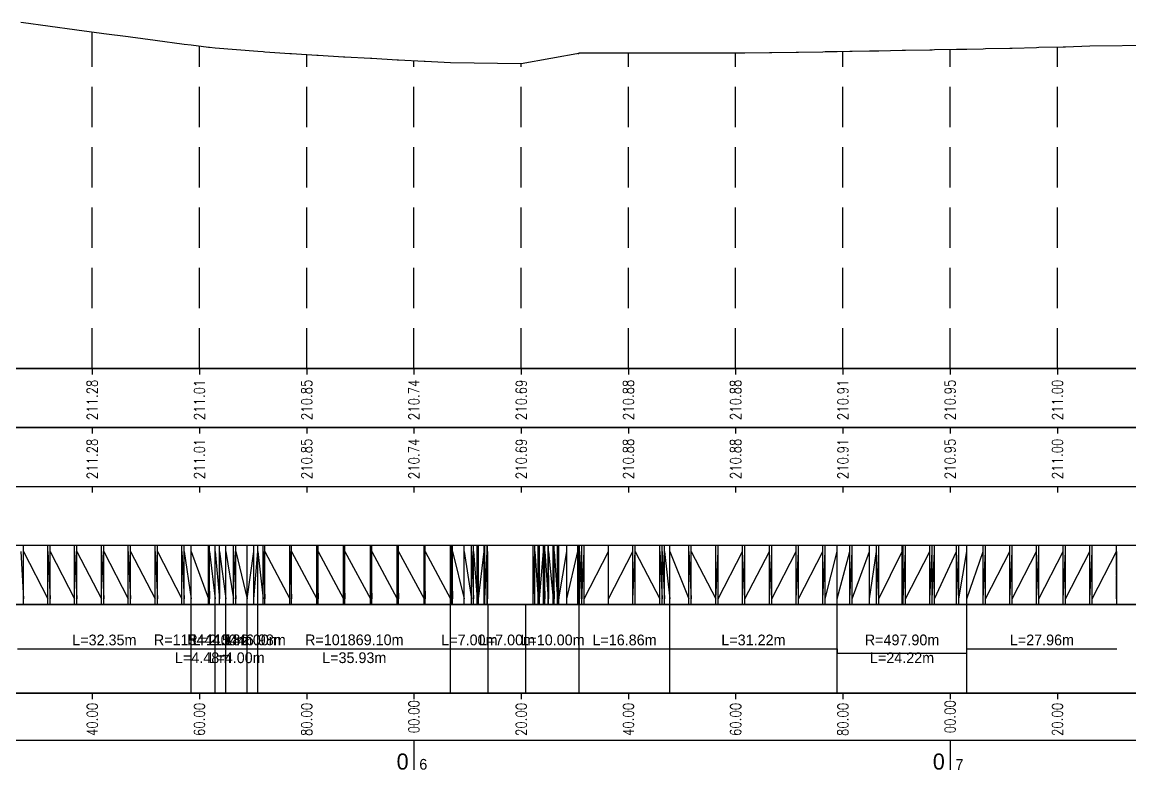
# Model space of a CAD drawing. Header units: metres. Extents: x 7399493 to 7407015, y 5696902 to 5712236.
# Drawn here: x 7406079.7 to 7406286.3, y 5697660.7 to 5697800 of the extents above; entities that cross this region are included whole.
import ezdxf

# ---------------------------------------------------------------- set-up
doc = ezdxf.new("R2010")
doc.units = ezdxf.units.M
doc.linetypes.add('DASHED', pattern=[0.75, 0.5, -0.25])
doc.layers.add('pomoc', color=140, linetype='Continuous')
doc.layers.add('PR_istniejacy_teren', color=7, linetype='Continuous')
doc.styles.add('simplex 0.80', font='simplex.shx', dxfattribs={"width": 0.8})

msp = doc.modelspace()

# ---------------------------------------------------------------- linework, layer by layer
at = {"layer": 'pomoc', "color": 7, "linetype": 'DASHED', "lineweight": -3, "ltscale": 15}
for p, q in [((7406092.81, 5697735.47), (7406092.81, 5697798.23)), ((7406112.81, 5697735.47), (7406112.81, 5697795.61)), ((7406232.81, 5697735.47), (7406232.81, 5697794.58)), ((7406252.81, 5697735.47), (7406252.81, 5697794.95)), ((7406272.81, 5697735.47), (7406272.81, 5697795.42)), ((7406132.81, 5697735.47), (7406132.81, 5697794.01)), ((7406152.81, 5697735.47), (7406152.81, 5697792.86)), ((7406192.81, 5697735.47), (7406192.81, 5697794.29)), ((7406212.81, 5697735.47), (7406212.81, 5697794.31)), ((7406172.81, 5697735.47), (7406172.81, 5697792.33))]:
    msp.add_line(p, q, dxfattribs=at)
at = {"layer": 'pomoc', "color": 7, "linetype": 'Continuous', "lineweight": -3}
for p, q in [((7405872.81, 5697735.47), (7406292.81, 5697735.47)), ((7406092.81, 5697724.47), (7406092.81, 5697723.37)), ((7406112.81, 5697724.47), (7406112.81, 5697723.37)), ((7406132.81, 5697724.47), (7406132.81, 5697723.37)), ((7406152.81, 5697724.47), (7406152.81, 5697723.37)), ((7406172.81, 5697724.47), (7406172.81, 5697723.37)), ((7406192.81, 5697724.47), (7406192.81, 5697723.37)), ((7406212.81, 5697724.47), (7406212.81, 5697723.37)), ((7406232.81, 5697724.47), (7406232.81, 5697723.37)), ((7406252.81, 5697724.47), (7406252.81, 5697723.37)), ((7406272.81, 5697724.47), (7406272.81, 5697723.37)), ((7406092.81, 5697713.47), (7406092.81, 5697712.37)), ((7406112.81, 5697713.47), (7406112.81, 5697712.37)), ((7406132.81, 5697713.47), (7406132.81, 5697712.37)), ((7406152.81, 5697713.47), (7406152.81, 5697712.37)), ((7406172.81, 5697713.47), (7406172.81, 5697712.37)), ((7406192.81, 5697713.47), (7406192.81, 5697712.37)), ((7406212.81, 5697713.47), (7406212.81, 5697712.37)), ((7406232.81, 5697713.47), (7406232.81, 5697712.37)), ((7406252.81, 5697713.47), (7406252.81, 5697712.37)), ((7406272.81, 5697713.47), (7406272.81, 5697712.37)), ((7406092.81, 5697674.97), (7406092.81, 5697673.87)), ((7406112.81, 5697674.97), (7406112.81, 5697673.87)), ((7406132.81, 5697674.97), (7406132.81, 5697673.87)), ((7406152.81, 5697674.97), (7406152.81, 5697673.87)), ((7406172.81, 5697674.97), (7406172.81, 5697673.87)), ((7406192.81, 5697674.97), (7406192.81, 5697673.87)), ((7406212.81, 5697674.97), (7406212.81, 5697673.87)), ((7406232.81, 5697674.97), (7406232.81, 5697673.87)), ((7406252.81, 5697674.97), (7406252.81, 5697673.87)), ((7406272.81, 5697674.97), (7406272.81, 5697673.87)), ((7406152.81, 5697666.17), (7406152.81, 5697660.67)), ((7406252.81, 5697666.17), (7406252.81, 5697660.67))]:
    msp.add_line(p, q, dxfattribs=at)
at = {"layer": 'pomoc', "color": 1, "linetype": 'Continuous', "lineweight": -3}
for p, q in [((7406092.81, 5697735.47), (7406092.81, 5697734.37)), ((7406112.81, 5697735.47), (7406112.81, 5697734.37)), ((7406132.81, 5697735.47), (7406132.81, 5697734.37)), ((7406152.81, 5697735.47), (7406152.81, 5697734.37)), ((7406172.81, 5697735.47), (7406172.81, 5697734.37)), ((7406192.81, 5697735.47), (7406192.81, 5697734.37)), ((7406212.81, 5697735.47), (7406212.81, 5697734.37)), ((7406232.81, 5697735.47), (7406232.81, 5697734.37)), ((7406252.81, 5697735.47), (7406252.81, 5697734.37)), ((7406272.81, 5697735.47), (7406272.81, 5697734.37)), ((7406092.81, 5697713.47), (7406092.81, 5697712.37)), ((7406112.81, 5697713.47), (7406112.81, 5697712.37)), ((7406132.81, 5697713.47), (7406132.81, 5697712.37)), ((7406152.81, 5697713.47), (7406152.81, 5697712.37)), ((7406172.81, 5697713.47), (7406172.81, 5697712.37)), ((7406192.81, 5697713.47), (7406192.81, 5697712.37)), ((7406212.81, 5697713.47), (7406212.81, 5697712.37)), ((7406232.81, 5697713.47), (7406232.81, 5697712.37)), ((7406252.81, 5697713.47), (7406252.81, 5697712.37)), ((7406272.81, 5697713.47), (7406272.81, 5697712.37)), ((7406079.96, 5697691.47), (7406079.96, 5697702.47)), ((7406084.52, 5697691.47), (7406084.52, 5697702.47)), ((7406084.96, 5697691.47), (7406084.96, 5697702.47)), ((7406089.52, 5697691.47), (7406089.52, 5697702.47)), ((7406089.96, 5697691.47), (7406089.96, 5697702.47)), ((7406094.52, 5697691.47), (7406094.52, 5697702.47)), ((7406094.96, 5697691.47), (7406094.96, 5697702.47)), ((7406099.52, 5697691.47), (7406099.52, 5697702.47)), ((7406099.96, 5697691.47), (7406099.96, 5697702.47)), ((7406104.52, 5697691.47), (7406104.52, 5697702.47)), ((7406104.96, 5697691.47), (7406104.96, 5697702.47)), ((7406109.52, 5697691.47), (7406109.52, 5697702.47)), ((7406109.96, 5697691.47), (7406109.96, 5697702.47)), ((7406111.24, 5697691.47), (7406111.24, 5697702.47)), ((7406114.52, 5697691.47), (7406114.52, 5697702.47)), ((7406114.68, 5697691.47), (7406114.68, 5697702.47)), ((7406115.72, 5697691.47), (7406115.72, 5697702.47)), ((7406116.52, 5697691.47), (7406116.52, 5697702.47)), ((7406116.55, 5697691.47), (7406116.55, 5697702.47)), ((7406116.56, 5697691.47), (7406116.56, 5697702.47)), ((7406117.72, 5697691.47), (7406117.72, 5697702.47)), ((7406119.18, 5697691.47), (7406119.18, 5697702.47)), ((7406119.62, 5697691.47), (7406119.62, 5697702.47)), ((7406121.72, 5697691.47), (7406121.72, 5697702.47)), ((7406122.92, 5697691.47), (7406122.92, 5697702.47)), ((7406123.72, 5697691.47), (7406123.72, 5697702.47)), ((7406124.66, 5697691.47), (7406124.66, 5697702.47)), ((7406124.98, 5697691.47), (7406124.98, 5697702.47)), ((7406129.67, 5697691.47), (7406129.67, 5697702.47)), ((7406129.96, 5697691.47), (7406129.96, 5697702.47)), ((7406134.68, 5697691.47), (7406134.68, 5697702.47)), ((7406134.95, 5697691.47), (7406134.95, 5697702.47)), ((7406139.68, 5697691.47), (7406139.68, 5697702.47)), ((7406139.94, 5697691.47), (7406139.94, 5697702.47)), ((7406144.69, 5697691.47), (7406144.69, 5697702.47)), ((7406144.93, 5697691.47), (7406144.93, 5697702.47)), ((7406149.7, 5697691.47), (7406149.7, 5697702.47)), ((7406149.92, 5697691.47), (7406149.92, 5697702.47)), ((7406154.7, 5697691.47), (7406154.7, 5697702.47)), ((7406154.91, 5697691.47), (7406154.91, 5697702.47)), ((7406159.65, 5697691.47), (7406159.65, 5697702.47)), ((7406159.72, 5697691.47), (7406159.72, 5697702.47)), ((7406159.84, 5697691.47), (7406159.84, 5697702.47)), ((7406160, 5697691.47), (7406160, 5697702.47)), ((7406162.18, 5697691.47), (7406162.18, 5697702.47)), ((7406163.56, 5697691.47), (7406163.56, 5697702.47)), ((7406163.91, 5697691.47), (7406163.91, 5697702.47)), ((7406164.6, 5697691.47), (7406164.6, 5697702.47)), ((7406164.85, 5697691.47), (7406164.85, 5697702.47)), ((7406165.9, 5697691.47), (7406165.9, 5697702.47)), ((7406165.91, 5697691.47), (7406165.91, 5697702.47)), ((7406166.05, 5697691.47), (7406166.05, 5697702.47)), ((7406166.47, 5697691.47), (7406166.47, 5697702.47)), ((7406166.52, 5697691.47), (7406166.52, 5697702.47)), ((7406166.53, 5697691.47), (7406166.53, 5697702.47)), ((7406175.07, 5697691.47), (7406175.07, 5697702.47)), ((7406175.34, 5697691.47), (7406175.34, 5697702.47)), ((7406175.95, 5697691.47), (7406175.95, 5697702.47)), ((7406176.21, 5697691.47), (7406176.21, 5697702.47)), ((7406177, 5697691.47), (7406177, 5697702.47)), ((7406177.03, 5697691.47), (7406177.03, 5697702.47)), ((7406177.06, 5697691.47), (7406177.06, 5697702.47)), ((7406177.23, 5697691.47), (7406177.23, 5697702.47)), ((7406177.82, 5697691.47), (7406177.82, 5697702.47)), ((7406177.9, 5697691.47), (7406177.9, 5697702.47)), ((7406178.75, 5697691.47), (7406178.75, 5697702.47)), ((7406178.98, 5697691.47), (7406178.98, 5697702.47)), ((7406179.56, 5697691.47), (7406179.56, 5697702.47)), ((7406179.84, 5697691.47), (7406179.84, 5697702.47)), ((7406181.31, 5697691.47), (7406181.31, 5697702.47)), ((7406183.35, 5697691.47), (7406183.35, 5697702.47)), ((7406183.65, 5697691.47), (7406183.65, 5697702.47)), ((7406183.66, 5697691.47), (7406183.66, 5697702.47)), ((7406184.09, 5697691.47), (7406184.09, 5697702.47)), ((7406184.53, 5697691.47), (7406184.53, 5697702.47)), ((7406189.09, 5697691.47), (7406189.09, 5697702.47)), ((7406193.66, 5697691.47), (7406193.66, 5697702.47)), ((7406194.09, 5697691.47), (7406194.09, 5697702.47)), ((7406198.66, 5697691.47), (7406198.66, 5697702.47)), ((7406199.09, 5697691.47), (7406199.09, 5697702.47)), ((7406199.53, 5697691.47), (7406199.53, 5697702.47)), ((7406200.51, 5697691.47), (7406200.51, 5697702.47)), ((7406204.09, 5697691.47), (7406204.09, 5697702.47)), ((7406204.53, 5697691.47), (7406204.53, 5697702.47)), ((7406209.09, 5697691.47), (7406209.09, 5697702.47)), ((7406209.53, 5697691.47), (7406209.53, 5697702.47)), ((7406214.09, 5697691.47), (7406214.09, 5697702.47)), ((7406214.53, 5697691.47), (7406214.53, 5697702.47)), ((7406219.09, 5697691.47), (7406219.09, 5697702.47)), ((7406219.53, 5697691.47), (7406219.53, 5697702.47)), ((7406224.09, 5697691.47), (7406224.09, 5697702.47)), ((7406224.53, 5697691.47), (7406224.53, 5697702.47)), ((7406229.09, 5697691.47), (7406229.09, 5697702.47)), ((7406229.53, 5697691.47), (7406229.53, 5697702.47)), ((7406231.73, 5697691.47), (7406231.73, 5697702.47)), ((7406234.09, 5697691.47), (7406234.09, 5697702.47)), ((7406234.51, 5697691.47), (7406234.51, 5697702.47)), ((7406237.78, 5697691.47), (7406237.78, 5697702.47)), ((7406239.09, 5697691.47), (7406239.09, 5697702.47)), ((7406239.51, 5697691.47), (7406239.51, 5697702.47)), ((7406243.84, 5697691.47), (7406243.84, 5697702.47)), ((7406244.07, 5697691.47), (7406244.07, 5697702.47)), ((7406244.5, 5697691.47), (7406244.5, 5697702.47)), ((7406249.05, 5697691.47), (7406249.05, 5697702.47)), ((7406249.48, 5697691.47), (7406249.48, 5697702.47)), ((7406249.89, 5697691.47), (7406249.89, 5697702.47)), ((7406254.02, 5697691.47), (7406254.02, 5697702.47)), ((7406254.44, 5697691.47), (7406254.44, 5697702.47)), ((7406255.95, 5697691.47), (7406255.95, 5697702.47)), ((7406259, 5697691.47), (7406259, 5697702.47)), ((7406259.43, 5697691.47), (7406259.43, 5697702.47)), ((7406263.97, 5697691.47), (7406263.97, 5697702.47)), ((7406264.4, 5697691.47), (7406264.4, 5697702.47)), ((7406268.94, 5697691.47), (7406268.94, 5697702.47)), ((7406269.37, 5697691.47), (7406269.37, 5697702.47)), ((7406273.91, 5697691.47), (7406273.91, 5697702.47)), ((7406274.35, 5697691.47), (7406274.35, 5697702.47)), ((7406278.88, 5697691.47), (7406278.88, 5697702.47)), ((7406279.32, 5697691.47), (7406279.32, 5697702.47)), ((7406283.91, 5697691.47), (7406283.85, 5697702.47)), ((7406079.52, 5697701.37), (7406079.96, 5697692.57)), ((7406079.96, 5697701.37), (7406084.52, 5697692.57)), ((7406084.52, 5697701.37), (7406084.96, 5697692.57)), ((7406084.96, 5697701.37), (7406089.52, 5697692.57)), ((7406089.52, 5697701.37), (7406089.96, 5697692.57)), ((7406089.96, 5697701.37), (7406094.52, 5697692.57)), ((7406094.52, 5697701.37), (7406094.96, 5697692.57)), ((7406094.96, 5697701.37), (7406099.52, 5697692.57)), ((7406099.52, 5697701.37), (7406099.96, 5697692.57)), ((7406099.96, 5697701.37), (7406104.52, 5697692.57)), ((7406104.52, 5697701.37), (7406104.96, 5697692.57)), ((7406104.96, 5697701.37), (7406109.52, 5697692.57)), ((7406109.52, 5697701.37), (7406109.96, 5697692.57)), ((7406109.96, 5697701.37), (7406111.24, 5697692.57)), ((7406111.24, 5697701.37), (7406114.52, 5697692.57)), ((7406114.52, 5697701.37), (7406114.68, 5697692.57)), ((7406114.68, 5697701.37), (7406115.72, 5697692.57)), ((7406115.72, 5697701.37), (7406116.52, 5697692.57)), ((7406116.52, 5697701.37), (7406116.55, 5697692.57)), ((7406116.55, 5697701.37), (7406116.56, 5697692.57)), ((7406116.56, 5697701.37), (7406117.72, 5697692.57)), ((7406117.72, 5697701.37), (7406119.18, 5697692.57)), ((7406119.18, 5697701.37), (7406119.62, 5697692.57)), ((7406119.62, 5697701.37), (7406121.72, 5697692.57)), ((7406121.72, 5697692.57), (7406122.92, 5697701.37)), ((7406122.92, 5697692.57), (7406123.72, 5697701.37)), ((7406123.72, 5697701.37), (7406124.66, 5697692.57)), ((7406124.66, 5697701.37), (7406124.98, 5697692.57)), ((7406124.98, 5697701.37), (7406129.67, 5697692.57)), ((7406129.67, 5697701.37), (7406129.96, 5697692.57)), ((7406129.96, 5697701.37), (7406134.68, 5697692.57)), ((7406134.68, 5697701.37), (7406134.95, 5697692.57)), ((7406134.95, 5697701.37), (7406139.68, 5697692.57)), ((7406139.68, 5697701.37), (7406139.94, 5697692.57)), ((7406139.94, 5697701.37), (7406144.69, 5697692.57)), ((7406144.69, 5697701.37), (7406144.93, 5697692.57)), ((7406144.93, 5697701.37), (7406149.7, 5697692.57)), ((7406149.7, 5697701.37), (7406149.92, 5697692.57)), ((7406149.92, 5697701.37), (7406154.7, 5697692.57)), ((7406154.7, 5697701.37), (7406154.91, 5697692.57)), ((7406154.91, 5697701.37), (7406159.65, 5697692.57)), ((7406159.65, 5697701.37), (7406159.72, 5697692.57)), ((7406159.72, 5697701.37), (7406159.84, 5697692.57)), ((7406159.84, 5697701.37), (7406160, 5697692.57)), ((7406160, 5697701.37), (7406162.18, 5697692.57)), ((7406162.18, 5697701.37), (7406163.56, 5697692.57)), ((7406163.56, 5697701.37), (7406163.91, 5697692.57)), ((7406163.91, 5697701.37), (7406164.6, 5697692.57)), ((7406164.6, 5697692.57), (7406164.85, 5697701.37)), ((7406164.85, 5697692.57), (7406165.9, 5697701.37)), ((7406165.9, 5697692.57), (7406165.91, 5697701.37)), ((7406165.91, 5697692.57), (7406166.05, 5697701.37)), ((7406166.05, 5697692.57), (7406166.47, 5697701.37)), ((7406166.47, 5697692.57), (7406166.52, 5697701.37)), ((7406166.52, 5697701.37), (7406166.53, 5697692.57)), ((7406175.07, 5697692.57), (7406175.34, 5697701.37)), ((7406175.34, 5697701.37), (7406175.95, 5697692.57)), ((7406175.95, 5697692.57), (7406176.21, 5697701.37)), ((7406176.21, 5697692.57), (7406177, 5697701.37)), ((7406177, 5697701.37), (7406177.03, 5697692.57)), ((7406177.03, 5697701.37), (7406177.06, 5697692.57)), ((7406177.06, 5697701.37), (7406177.23, 5697692.57)), ((7406177.23, 5697701.37), (7406177.82, 5697692.57)), ((7406177.82, 5697701.37), (7406177.9, 5697692.57)), ((7406177.9, 5697701.37), (7406178.75, 5697692.57)), ((7406178.75, 5697701.37), (7406178.98, 5697692.57)), ((7406178.98, 5697701.37), (7406179.56, 5697692.57)), ((7406179.56, 5697701.37), (7406179.84, 5697692.57)), ((7406179.84, 5697692.57), (7406181.31, 5697701.37)), ((7406181.31, 5697692.57), (7406183.35, 5697701.37)), ((7406183.35, 5697692.57), (7406183.65, 5697701.37)), ((7406183.65, 5697701.37), (7406183.66, 5697692.57)), ((7406183.66, 5697701.37), (7406184.09, 5697692.57)), ((7406184.09, 5697692.57), (7406184.53, 5697701.37)), ((7406184.53, 5697692.57), (7406189.09, 5697701.37)), ((7406189.09, 5697692.57), (7406193.66, 5697701.37)), ((7406193.66, 5697692.57), (7406194.09, 5697701.37)), ((7406194.09, 5697701.37), (7406198.66, 5697692.57)), ((7406198.66, 5697701.37), (7406199.09, 5697692.57)), ((7406199.09, 5697701.37), (7406199.53, 5697692.57)), ((7406199.53, 5697701.37), (7406200.51, 5697692.57)), ((7406200.51, 5697701.37), (7406204.09, 5697692.57)), ((7406204.09, 5697701.37), (7406204.53, 5697692.57)), ((7406204.53, 5697701.37), (7406209.09, 5697692.57)), ((7406209.09, 5697692.57), (7406209.53, 5697701.37)), ((7406209.53, 5697692.57), (7406214.09, 5697701.37)), ((7406214.09, 5697692.57), (7406214.53, 5697701.37)), ((7406214.53, 5697692.57), (7406219.09, 5697701.37)), ((7406219.09, 5697692.57), (7406219.53, 5697701.37)), ((7406219.53, 5697692.57), (7406224.09, 5697701.37)), ((7406224.09, 5697692.57), (7406224.53, 5697701.37)), ((7406224.53, 5697692.57), (7406229.09, 5697701.37)), ((7406229.09, 5697692.57), (7406229.53, 5697701.37)), ((7406229.53, 5697692.57), (7406231.73, 5697701.37)), ((7406231.73, 5697692.57), (7406234.09, 5697701.37)), ((7406234.09, 5697692.57), (7406234.51, 5697701.37)), ((7406234.51, 5697692.57), (7406237.78, 5697701.37)), ((7406237.78, 5697692.57), (7406239.09, 5697701.37)), ((7406239.09, 5697692.57), (7406239.51, 5697701.37)), ((7406239.51, 5697692.57), (7406243.84, 5697701.37)), ((7406243.84, 5697692.57), (7406244.07, 5697701.37)), ((7406244.07, 5697692.57), (7406244.5, 5697701.37)), ((7406244.5, 5697692.57), (7406249.05, 5697701.37)), ((7406249.05, 5697692.57), (7406249.48, 5697701.37)), ((7406249.48, 5697692.57), (7406249.89, 5697701.37)), ((7406249.89, 5697692.57), (7406254.02, 5697701.37)), ((7406254.02, 5697692.57), (7406254.44, 5697701.37)), ((7406254.44, 5697692.57), (7406255.95, 5697701.37)), ((7406255.95, 5697692.57), (7406259, 5697701.37)), ((7406259, 5697692.57), (7406259.43, 5697701.37)), ((7406259.43, 5697692.57), (7406263.97, 5697701.37)), ((7406263.97, 5697692.57), (7406264.4, 5697701.37)), ((7406264.4, 5697692.57), (7406268.94, 5697701.37)), ((7406268.94, 5697692.57), (7406269.37, 5697701.37)), ((7406269.37, 5697692.57), (7406273.91, 5697701.37)), ((7406273.91, 5697692.57), (7406274.35, 5697701.37)), ((7406274.35, 5697692.57), (7406278.88, 5697701.37)), ((7406278.88, 5697692.57), (7406279.32, 5697701.37)), ((7406279.32, 5697692.57), (7406283.85, 5697701.37)), ((7406283.85, 5697692.57), (7406283.91, 5697701.37)), ((7406111.24, 5697674.97), (7406111.24, 5697691.47)), ((7406115.72, 5697674.97), (7406115.72, 5697691.47)), ((7406117.72, 5697674.97), (7406117.72, 5697691.47)), ((7406121.72, 5697674.97), (7406121.72, 5697691.47)), ((7406123.72, 5697674.97), (7406123.72, 5697691.47)), ((7406159.65, 5697674.97), (7406159.65, 5697691.47)), ((7406166.65, 5697674.97), (7406166.65, 5697691.47)), ((7406173.65, 5697674.97), (7406173.65, 5697691.47)), ((7406183.65, 5697674.97), (7406183.65, 5697691.47)), ((7406200.51, 5697674.97), (7406200.51, 5697691.47)), ((7406231.73, 5697674.97), (7406231.73, 5697691.47)), ((7406255.95, 5697674.97), (7406255.95, 5697691.47)), ((7406078.89, 5697683.22), (7406111.24, 5697683.22)), ((7406111.24, 5697683.22), (7406111.24, 5697683.23)), ((7406111.24, 5697683.23), (7406115.72, 5697683.23)), ((7406115.72, 5697683.23), (7406115.72, 5697683.22)), ((7406115.72, 5697683.22), (7406115.72, 5697683.22)), ((7406115.72, 5697683.22), (7406117.72, 5697683.22)), ((7406117.72, 5697683.22), (7406117.72, 5697683.23)), ((7406117.72, 5697683.23), (7406121.72, 5697683.23)), ((7406121.72, 5697683.23), (7406121.72, 5697683.22)), ((7406121.72, 5697683.22), (7406121.72, 5697683.22)), ((7406121.72, 5697683.22), (7406123.72, 5697683.22)), ((7406123.72, 5697683.22), (7406123.72, 5697683.23)), ((7406123.72, 5697683.23), (7406159.65, 5697683.23)), ((7406159.65, 5697683.23), (7406159.65, 5697683.22)), ((7406159.65, 5697683.22), (7406159.65, 5697683.22)), ((7406159.65, 5697683.22), (7406166.65, 5697683.22)), ((7406166.65, 5697683.22), (7406173.65, 5697683.22)), ((7406173.65, 5697683.22), (7406183.65, 5697683.22)), ((7406183.65, 5697683.22), (7406200.51, 5697683.22)), ((7406200.51, 5697683.22), (7406231.73, 5697683.22)), ((7406231.73, 5697683.22), (7406231.73, 5697682.43)), ((7406255.95, 5697682.43), (7406255.95, 5697683.22)), ((7406255.95, 5697683.22), (7406255.95, 5697683.22)), ((7406255.95, 5697683.22), (7406283.91, 5697683.22)), ((7406231.73, 5697682.43), (7406255.95, 5697682.43))]:
    msp.add_line(p, q, dxfattribs=at)
at = {"layer": 'pomoc', "color": 7, "linetype": 'Continuous', "lineweight": -3}
for points in [[(7405872.81, 5697724.47), (7406292.81, 5697724.47), (7406292.81, 5697735.47), (7405872.81, 5697735.47)], [(7405872.81, 5697713.47), (7406292.81, 5697713.47), (7406292.81, 5697724.47), (7405872.81, 5697724.47)], [(7405872.81, 5697691.47), (7406292.81, 5697691.47), (7406292.81, 5697702.47), (7405872.81, 5697702.47)], [(7405872.81, 5697674.97), (7406292.81, 5697674.97), (7406292.81, 5697691.47), (7405872.81, 5697691.47)], [(7405872.81, 5697666.17), (7406292.81, 5697666.17), (7406292.81, 5697674.97), (7405872.81, 5697674.97)]]:
    msp.add_3dface(points, dxfattribs=at)
at = {"layer": 'PR_istniejacy_teren', "color": 7, "linetype": 'Continuous', "lineweight": -3, "ltscale": 4}
for p, q in [((7406079.52, 5697800.03), (7406079.96, 5697799.97)), ((7406079.52, 5697800.03), (7406079.96, 5697799.97)), ((7406079.96, 5697799.97), (7406084.52, 5697799.35)), ((7406079.96, 5697799.97), (7406084.52, 5697799.35)), ((7406084.52, 5697799.35), (7406084.96, 5697799.29)), ((7406084.52, 5697799.35), (7406084.96, 5697799.29)), ((7406084.96, 5697799.29), (7406089.52, 5697798.68)), ((7406084.96, 5697799.29), (7406089.52, 5697798.68)), ((7406089.52, 5697798.68), (7406089.96, 5697798.62)), ((7406089.52, 5697798.68), (7406089.96, 5697798.62)), ((7406089.96, 5697798.62), (7406094.52, 5697798)), ((7406089.96, 5697798.62), (7406094.52, 5697798)), ((7406094.52, 5697798), (7406094.96, 5697797.94)), ((7406094.52, 5697798), (7406094.96, 5697797.94)), ((7406094.96, 5697797.94), (7406099.52, 5697797.33)), ((7406094.96, 5697797.94), (7406099.52, 5697797.33)), ((7406099.52, 5697797.33), (7406099.96, 5697797.27)), ((7406099.52, 5697797.33), (7406099.96, 5697797.27)), ((7406099.96, 5697797.27), (7406104.52, 5697796.65)), ((7406099.96, 5697797.27), (7406104.52, 5697796.65)), ((7406104.52, 5697796.65), (7406104.96, 5697796.59)), ((7406104.52, 5697796.65), (7406104.96, 5697796.59)), ((7406104.96, 5697796.59), (7406109.52, 5697795.99)), ((7406104.96, 5697796.59), (7406109.52, 5697795.99)), ((7406109.52, 5697795.99), (7406109.96, 5697795.95)), ((7406109.52, 5697795.99), (7406109.96, 5697795.95)), ((7406109.96, 5697795.95), (7406111.24, 5697795.82)), ((7406109.96, 5697795.95), (7406111.24, 5697795.82)), ((7406111.24, 5697795.82), (7406114.52, 5697795.37)), ((7406111.24, 5697795.82), (7406114.52, 5697795.37)), ((7406114.52, 5697795.37), (7406114.68, 5697795.36)), ((7406114.52, 5697795.37), (7406114.68, 5697795.36)), ((7406114.68, 5697795.36), (7406115.72, 5697795.27)), ((7406114.68, 5697795.36), (7406115.72, 5697795.27)), ((7406115.72, 5697795.27), (7406123.72, 5697794.62)), ((7406123.72, 5697794.62), (7406124.66, 5697794.55)), ((7406123.72, 5697794.62), (7406124.66, 5697794.55)), ((7406124.66, 5697794.55), (7406124.98, 5697794.52)), ((7406124.66, 5697794.55), (7406124.98, 5697794.52)), ((7406124.98, 5697794.52), (7406129.67, 5697794.2)), ((7406124.98, 5697794.52), (7406129.67, 5697794.2)), ((7406224.09, 5697794.43), (7406224.53, 5697794.44)), ((7406224.09, 5697794.43), (7406224.53, 5697794.44)), ((7406224.53, 5697794.44), (7406229.09, 5697794.52)), ((7406224.53, 5697794.44), (7406229.09, 5697794.52)), ((7406229.09, 5697794.52), (7406229.53, 5697794.53)), ((7406229.09, 5697794.52), (7406229.53, 5697794.53)), ((7406229.53, 5697794.53), (7406231.73, 5697794.57)), ((7406229.53, 5697794.53), (7406231.73, 5697794.57)), ((7406231.73, 5697794.57), (7406234.09, 5697794.6)), ((7406231.73, 5697794.57), (7406234.09, 5697794.6)), ((7406234.09, 5697794.6), (7406234.51, 5697794.61)), ((7406234.09, 5697794.6), (7406234.51, 5697794.61)), ((7406234.51, 5697794.61), (7406237.78, 5697794.67)), ((7406234.51, 5697794.61), (7406237.78, 5697794.67)), ((7406237.78, 5697794.67), (7406239.09, 5697794.69)), ((7406237.78, 5697794.67), (7406239.09, 5697794.69)), ((7406239.09, 5697794.69), (7406239.51, 5697794.69)), ((7406239.09, 5697794.69), (7406239.51, 5697794.69)), ((7406239.51, 5697794.69), (7406243.84, 5697794.79)), ((7406239.51, 5697794.69), (7406243.84, 5697794.79)), ((7406243.84, 5697794.79), (7406244.07, 5697794.79)), ((7406243.84, 5697794.79), (7406244.07, 5697794.79)), ((7406244.07, 5697794.79), (7406244.5, 5697794.8)), ((7406244.07, 5697794.79), (7406244.5, 5697794.8)), ((7406244.5, 5697794.8), (7406249.05, 5697794.88)), ((7406244.5, 5697794.8), (7406249.05, 5697794.88)), ((7406249.05, 5697794.88), (7406249.48, 5697794.89)), ((7406249.05, 5697794.88), (7406249.48, 5697794.89)), ((7406249.48, 5697794.89), (7406249.89, 5697794.91)), ((7406249.48, 5697794.89), (7406249.89, 5697794.91)), ((7406249.89, 5697794.91), (7406254.02, 5697794.97)), ((7406249.89, 5697794.91), (7406254.02, 5697794.97)), ((7406254.02, 5697794.97), (7406254.44, 5697794.98)), ((7406254.02, 5697794.97), (7406254.44, 5697794.98)), ((7406254.44, 5697794.98), (7406255.95, 5697795.02)), ((7406254.44, 5697794.98), (7406255.95, 5697795.02)), ((7406255.95, 5697795.02), (7406259, 5697795.08)), ((7406255.95, 5697795.02), (7406259, 5697795.08)), ((7406259, 5697795.08), (7406259.43, 5697795.09)), ((7406259, 5697795.08), (7406259.43, 5697795.09)), ((7406259.43, 5697795.09), (7406263.97, 5697795.2)), ((7406259.43, 5697795.09), (7406263.97, 5697795.2)), ((7406263.97, 5697795.2), (7406264.4, 5697795.21)), ((7406263.97, 5697795.2), (7406264.4, 5697795.21)), ((7406264.4, 5697795.21), (7406268.94, 5697795.32)), ((7406264.4, 5697795.21), (7406268.94, 5697795.32)), ((7406268.94, 5697795.32), (7406269.37, 5697795.34)), ((7406268.94, 5697795.32), (7406269.37, 5697795.34)), ((7406269.37, 5697795.34), (7406273.91, 5697795.45)), ((7406269.37, 5697795.34), (7406273.91, 5697795.45)), ((7406273.91, 5697795.45), (7406274.35, 5697795.46)), ((7406273.91, 5697795.45), (7406274.35, 5697795.46)), ((7406274.35, 5697795.46), (7406278.88, 5697795.59)), ((7406274.35, 5697795.46), (7406278.88, 5697795.59)), ((7406278.88, 5697795.59), (7406292.81, 5697795.74)), ((7406129.67, 5697794.2), (7406129.96, 5697794.18)), ((7406129.67, 5697794.2), (7406129.96, 5697794.18)), ((7406129.96, 5697794.18), (7406134.68, 5697793.89)), ((7406129.96, 5697794.18), (7406134.68, 5697793.89)), ((7406134.68, 5697793.89), (7406134.95, 5697793.88)), ((7406134.68, 5697793.89), (7406134.95, 5697793.88)), ((7406134.95, 5697793.88), (7406139.68, 5697793.58)), ((7406134.95, 5697793.88), (7406139.68, 5697793.58)), ((7406139.68, 5697793.58), (7406139.94, 5697793.57)), ((7406139.68, 5697793.58), (7406139.94, 5697793.57)), ((7406139.94, 5697793.57), (7406144.69, 5697793.3)), ((7406139.94, 5697793.57), (7406144.69, 5697793.3)), ((7406144.69, 5697793.3), (7406144.93, 5697793.29)), ((7406144.69, 5697793.3), (7406144.93, 5697793.29)), ((7406144.93, 5697793.29), (7406149.7, 5697793.03)), ((7406144.93, 5697793.29), (7406149.7, 5697793.03)), ((7406149.7, 5697793.03), (7406149.92, 5697793.02)), ((7406149.7, 5697793.03), (7406149.92, 5697793.02)), ((7406149.92, 5697793.02), (7406154.7, 5697792.76)), ((7406149.92, 5697793.02), (7406154.7, 5697792.76)), ((7406154.7, 5697792.76), (7406154.91, 5697792.75)), ((7406154.7, 5697792.76), (7406154.91, 5697792.75)), ((7406154.91, 5697792.75), (7406159.65, 5697792.51)), ((7406154.91, 5697792.75), (7406159.65, 5697792.51)), ((7406159.65, 5697792.51), (7406172.81, 5697792.33)), ((7406172.81, 5697792.33), (7406183.87, 5697794.28)), ((7406183.35, 5697794.11), (7406183.65, 5697794.28)), ((7406183.35, 5697794.11), (7406183.65, 5697794.28)), ((7406183.65, 5697794.28), (7406183.66, 5697794.28)), ((7406183.65, 5697794.28), (7406183.66, 5697794.28)), ((7406183.66, 5697794.28), (7406184.09, 5697794.28)), ((7406183.66, 5697794.28), (7406184.09, 5697794.28)), ((7406184.09, 5697794.28), (7406184.53, 5697794.28)), ((7406184.09, 5697794.28), (7406184.53, 5697794.28)), ((7406184.53, 5697794.28), (7406189.09, 5697794.28)), ((7406184.53, 5697794.28), (7406189.09, 5697794.28)), ((7406189.09, 5697794.28), (7406193.66, 5697794.29)), ((7406189.09, 5697794.28), (7406193.66, 5697794.29)), ((7406193.66, 5697794.29), (7406194.09, 5697794.29)), ((7406193.66, 5697794.29), (7406194.09, 5697794.29)), ((7406194.09, 5697794.29), (7406198.66, 5697794.29)), ((7406194.09, 5697794.29), (7406198.66, 5697794.29)), ((7406198.66, 5697794.29), (7406199.09, 5697794.29)), ((7406198.66, 5697794.29), (7406199.09, 5697794.29)), ((7406199.09, 5697794.29), (7406199.53, 5697794.29)), ((7406199.09, 5697794.29), (7406199.53, 5697794.29)), ((7406199.53, 5697794.29), (7406200.51, 5697794.29)), ((7406199.53, 5697794.29), (7406200.51, 5697794.29)), ((7406200.51, 5697794.29), (7406204.09, 5697794.29)), ((7406200.51, 5697794.29), (7406204.09, 5697794.29)), ((7406204.09, 5697794.29), (7406204.53, 5697794.29)), ((7406204.09, 5697794.29), (7406204.53, 5697794.29)), ((7406204.53, 5697794.29), (7406209.09, 5697794.29)), ((7406204.53, 5697794.29), (7406209.09, 5697794.29)), ((7406209.09, 5697794.29), (7406209.53, 5697794.29)), ((7406209.09, 5697794.29), (7406209.53, 5697794.29)), ((7406209.53, 5697794.29), (7406214.09, 5697794.32)), ((7406209.53, 5697794.29), (7406214.09, 5697794.32)), ((7406214.09, 5697794.32), (7406214.53, 5697794.32)), ((7406214.09, 5697794.32), (7406214.53, 5697794.32)), ((7406214.53, 5697794.32), (7406219.09, 5697794.36)), ((7406214.53, 5697794.32), (7406219.09, 5697794.36)), ((7406219.09, 5697794.36), (7406219.53, 5697794.37)), ((7406219.09, 5697794.36), (7406219.53, 5697794.37)), ((7406219.53, 5697794.37), (7406224.09, 5697794.43)), ((7406219.53, 5697794.37), (7406224.09, 5697794.43))]:
    msp.add_line(p, q, dxfattribs=at)

# ---------------------------------------------------------------- texts
at = {"layer": 'pomoc', "color": 1, "linetype": 'Continuous', "lineweight": -3, "char_height": 2, "rotation": 90, "style": 'simplex 0.80'}
for s, insert, attachment_point in [('211.28', (7406092.81, 5697733.39), 6), ('211.01', (7406112.81, 5697733.39), 6), ('210.85', (7406132.81, 5697733.39), 6), ('210.74', (7406152.81, 5697733.39), 6), ('210.69', (7406172.81, 5697733.39), 6), ('210.88', (7406192.81, 5697733.39), 6), ('210.88', (7406212.81, 5697733.39), 6), ('210.91', (7406232.81, 5697733.39), 6), ('210.95', (7406252.81, 5697733.39), 6), ('211.00', (7406272.81, 5697733.39), 6), ('211.28', (7406092.81, 5697722.39), 6), ('210.85', (7406132.81, 5697722.39), 6), ('210.74', (7406152.81, 5697722.39), 6), ('210.88', (7406192.81, 5697722.39), 6), ('210.88', (7406212.81, 5697722.39), 6), ('210.95', (7406252.81, 5697722.39), 6), ('211.00', (7406272.81, 5697722.39), 6), ('211.01', (7406112.81, 5697722.39), 6), ('210.69', (7406172.81, 5697722.39), 6), ('210.91', (7406232.81, 5697722.39), 6), ('40.00', (7406092.81, 5697670.07), 5), ('60.00', (7406112.81, 5697670.07), 5), ('80.00', (7406132.81, 5697670.07), 5), ('00.00', (7406152.81, 5697670.57), 5), ('20.00', (7406172.81, 5697670.07), 5), ('40.00', (7406192.81, 5697670.07), 5), ('60.00', (7406212.81, 5697670.07), 5), ('80.00', (7406232.81, 5697670.07), 5), ('00.00', (7406252.81, 5697670.57), 5), ('20.00', (7406272.81, 5697670.07), 5)]:
    msp.add_mtext(s, dxfattribs=dict(at, insert=insert, attachment_point=attachment_point))
at = {"layer": 'pomoc', "color": 1, "linetype": 'Continuous', "lineweight": -3}
for s, insert, char_height, attachment_point in [('L=32.35m', (7406095.07, 5697683.85), 2, 8), ('R=115444.18m^JL=4.48m', (7406113.48, 5697683.22), 2, 5), ('R=115446.98m^JL=4.00m', (7406119.72, 5697683.22), 2, 5), ('L=2.00m', (7406116.72, 5697683.85), 2, 8), ('L=2.00m', (7406122.72, 5697683.85), 2, 8), ('R=101869.10m^JL=35.93m', (7406141.68, 5697683.22), 2, 5), ('L=7.00m', (7406163.15, 5697683.85), 2, 8), ('L=7.00m', (7406170.15, 5697683.85), 2, 8), ('L=10.00m', (7406178.65, 5697683.85), 2, 8), ('L=16.86m', (7406192.08, 5697683.85), 2, 8), ('L=31.22m', (7406216.12, 5697683.85), 2, 8), ('R=497.90m^JL=24.22m', (7406243.84, 5697683.22), 2, 5), ('L=27.96m', (7406269.93, 5697683.85), 2, 8), ('0', (7406151.81, 5697660.67), 3, 9), ('6', (7406153.81, 5697660.67), 2, 7), ('0', (7406251.81, 5697660.67), 3, 9), ('7', (7406253.81, 5697660.67), 2, 7)]:
    msp.add_mtext(s, dxfattribs=dict(at, insert=insert, char_height=char_height, attachment_point=attachment_point))

doc.saveas('drawing.dxf')
